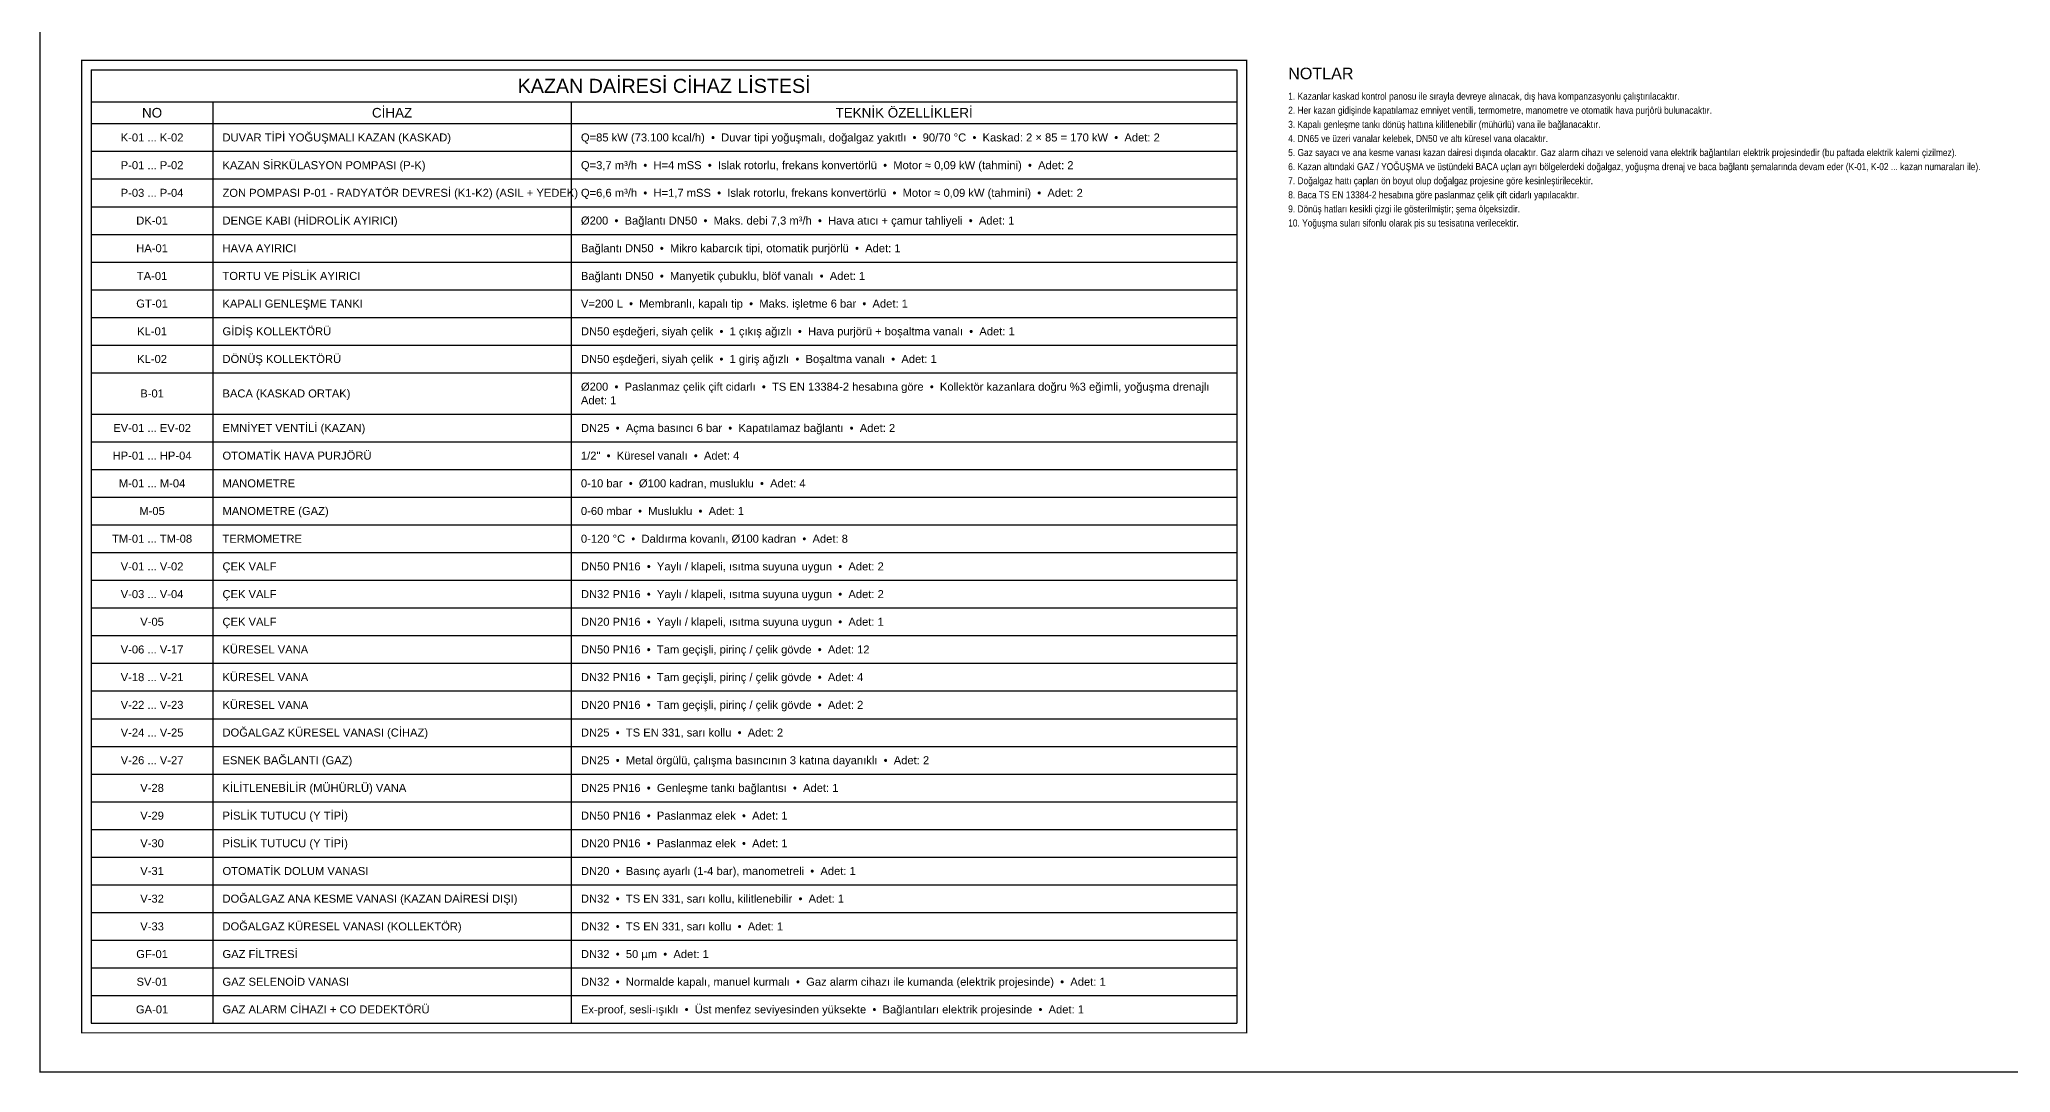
# Model space of a CAD drawing. Header units: centimetres. Extents: x -61 to 14522, y -12981 to 1521.
# Drawn here: x 1939 to 5019, y -6084 to -4470 of the extents above; entities that cross this region are included whole.
import ezdxf
from ezdxf.enums import TextEntityAlignment as Align

# ---------------------------------------------------------------- set-up
doc = ezdxf.new("R2010")
doc.units = ezdxf.units.CM
for name, color, linetype in [('ROTAS-HESAP-BASLIK', 2, 'Continuous'), ('ROTAS-HESAP-CERCEVE', 4, 'Continuous'), ('ROTAS-HESAP-CIZGI', 1, 'Continuous'), ('ROTAS-HESAP-YAZI', 7, 'Continuous'), ('ROTAS-ISITMA-BASLIK', 5, 'Continuous'), ('ROTAS-ISITMA-YAZI', 7, 'Continuous'), ('ROTAS-PAFTA', 7, 'Continuous')]:
    doc.layers.add(name, color=color, linetype=linetype)
doc.styles.add('ROTAS', font='arial.ttf')

msp = doc.modelspace()

# ---------------------------------------------------------------- linework, layer by layer
at = {"layer": 'ROTAS-HESAP-CERCEVE', "const_width": 2}
msp.add_lwpolyline([(2005, -6022.2), (3825, -6022.2), (3825, -4503), (2005, -4503)], close=True, dxfattribs=at)
at = {"layer": 'ROTAS-HESAP-CIZGI'}
for p, q in [((2020, -4518), (3810, -4518)), ((2020, -4518), (2020, -6007.2)), ((3810, -4518), (3810, -6007.2)), ((2020, -4568), (3810, -4568)), ((2210, -4568), (2210, -6007.2)), ((2770, -4568), (2770, -6007.2)), ((2020, -4602), (3810, -4602)), ((2020, -4645.2), (3810, -4645.2)), ((2020, -4688.5), (3810, -4688.5)), ((2020, -4731.8), (3810, -4731.8)), ((2020, -4775), (3810, -4775)), ((2020, -4818.2), (3810, -4818.2)), ((2020, -4861.5), (3810, -4861.5)), ((2020, -4904.8), (3810, -4904.8)), ((2020, -4948), (3810, -4948)), ((2020, -4991.2), (3810, -4991.2)), ((2020, -5055.8), (3810, -5055.8)), ((2020, -5099), (3810, -5099)), ((2020, -5142.2), (3810, -5142.2)), ((2020, -5185.5), (3810, -5185.5)), ((2020, -5228.8), (3810, -5228.8)), ((2020, -5272), (3810, -5272)), ((2020, -5315.2), (3810, -5315.2)), ((2020, -5358.5), (3810, -5358.5)), ((2020, -5401.8), (3810, -5401.8)), ((2020, -5445), (3810, -5445)), ((2020, -5488.2), (3810, -5488.2)), ((2020, -5531.5), (3810, -5531.5)), ((2020, -5574.8), (3810, -5574.8)), ((2020, -5618), (3810, -5618)), ((2020, -5661.2), (3810, -5661.2)), ((2020, -5704.5), (3810, -5704.5)), ((2020, -5747.8), (3810, -5747.8)), ((2020, -5791), (3810, -5791)), ((2020, -5834.2), (3810, -5834.2)), ((2020, -5877.5), (3810, -5877.5)), ((2020, -5920.8), (3810, -5920.8)), ((2020, -5964), (3810, -5964)), ((2020, -6007.2), (3810, -6007.2))]:
    msp.add_line(p, q, dxfattribs=at)
at = {"layer": 'ROTAS-PAFTA', "const_width": 2}
msp.add_lwpolyline([(1940, -6083.2), (9201, -6083.2), (9201, -371), (1940, -371)], close=True, dxfattribs=at)

# ---------------------------------------------------------------- texts
at = {"layer": 'ROTAS-HESAP-BASLIK', "style": 'ROTAS'}
for s, height, p in [('KAZAN DAİRESİ CİHAZ LİSTESİ', 22, (2915, -4543)), ('NO', 15, (2115, -4585)), ('CİHAZ', 15, (2490, -4585)), ('TEKNİK ÖZELLİKLERİ', 15, (3290, -4585))]:
    msp.add_text(s, height=height, dxfattribs=at).set_placement(p, align=Align.MIDDLE_CENTER)
at = {"layer": 'ROTAS-HESAP-YAZI', "style": 'ROTAS'}
for s, p in [('K-01 ... K-02', (2115, -4623.6)), ('P-01 ... P-02', (2115, -4666.9)), ('P-03 ... P-04', (2115, -4710.1)), ('DK-01', (2115, -4753.4)), ('HA-01', (2115, -4796.6)), ('TA-01', (2115, -4839.9)), ('GT-01', (2115, -4883.1)), ('KL-01', (2115, -4926.4)), ('KL-02', (2115, -4969.6)), ('B-01', (2115, -5023.5)), ('EV-01 ... EV-02', (2115, -5077.4)), ('HP-01 ... HP-04', (2115, -5120.6)), ('M-01 ... M-04', (2115, -5163.9)), ('M-05', (2115, -5207.1)), ('TM-01 ... TM-08', (2115, -5250.4)), ('V-01 ... V-02', (2115, -5293.6)), ('V-03 ... V-04', (2115, -5336.9)), ('V-05', (2115, -5380.1)), ('V-06 ... V-17', (2115, -5423.4)), ('V-18 ... V-21', (2115, -5466.6)), ('V-22 ... V-23', (2115, -5509.9)), ('V-24 ... V-25', (2115, -5553.1)), ('V-26 ... V-27', (2115, -5596.4)), ('V-28', (2115, -5639.6)), ('V-29', (2115, -5682.9)), ('V-30', (2115, -5726.1)), ('V-31', (2115, -5769.4)), ('V-32', (2115, -5812.6)), ('V-33', (2115, -5855.9)), ('GF-01', (2115, -5899.1)), ('SV-01', (2115, -5942.4)), ('GA-01', (2115, -5985.6))]:
    msp.add_text(s, height=12.5, dxfattribs=at).set_placement(p, align=Align.MIDDLE_CENTER)
for s, p in [('DUVAR TİPİ YOĞUŞMALI KAZAN (KASKAD)', (2225, -4623.6)), ('Q=85 kW (73.100 kcal/h)  •  Duvar tipi yoğuşmalı, doğalgaz yakıtlı  •  90/70 °C  •  Kaskad: 2 × 85 = 170 kW  •  Adet: 2', (2785, -4623.6)), ('KAZAN SİRKÜLASYON POMPASI (P-K)', (2225, -4666.9)), ('Q=3,7 m³/h  •  H=4 mSS  •  Islak rotorlu, frekans konvertörlü  •  Motor ≈ 0,09 kW (tahmini)  •  Adet: 2', (2785, -4666.9)), ('ZON POMPASI P-01 - RADYATÖR DEVRESİ (K1-K2) (ASIL + YEDEK)', (2225, -4710.1)), ('Q=6,6 m³/h  •  H=1,7 mSS  •  Islak rotorlu, frekans konvertörlü  •  Motor ≈ 0,09 kW (tahmini)  •  Adet: 2', (2785, -4710.1)), ('DENGE KABI (HİDROLİK AYIRICI)', (2225, -4753.4)), ('Ø200  •  Bağlantı DN50  •  Maks. debi 7,3 m³/h  •  Hava atıcı + çamur tahliyeli  •  Adet: 1', (2785, -4753.4)), ('HAVA AYIRICI', (2225, -4796.6)), ('Bağlantı DN50  •  Mikro kabarcık tipi, otomatik purjörlü  •  Adet: 1', (2785, -4796.6)), ('TORTU VE PİSLİK AYIRICI', (2225, -4839.9)), ('Bağlantı DN50  •  Manyetik çubuklu, blöf vanalı  •  Adet: 1', (2785, -4839.9)), ('KAPALI GENLEŞME TANKI', (2225, -4883.1)), ('V=200 L  •  Membranlı, kapalı tip  •  Maks. işletme 6 bar  •  Adet: 1', (2785, -4883.1)), ('GİDİŞ KOLLEKTÖRÜ', (2225, -4926.4)), ('DN50 eşdeğeri, siyah çelik  •  1 çıkış ağızlı  •  Hava purjörü + boşaltma vanalı  •  Adet: 1', (2785, -4926.4)), ('DÖNÜŞ KOLLEKTÖRÜ', (2225, -4969.6)), ('DN50 eşdeğeri, siyah çelik  •  1 giriş ağızlı  •  Boşaltma vanalı  •  Adet: 1', (2785, -4969.6)), ('BACA (KASKAD ORTAK)', (2225, -5023.5)), ('Ø200  •  Paslanmaz çelik çift cidarlı  •  TS EN 13384-2 hesabına göre  •  Kollektör kazanlara doğru %3 eğimli, yoğuşma drenajlı', (2785, -5012.9)), ('Adet: 1', (2785, -5034.1)), ('EMNİYET VENTİLİ (KAZAN)', (2225, -5077.4)), ('DN25  •  Açma basıncı 6 bar  •  Kapatılamaz bağlantı  •  Adet: 2', (2785, -5077.4)), ('OTOMATİK HAVA PURJÖRÜ', (2225, -5120.6)), ('1/2"  •  Küresel vanalı  •  Adet: 4', (2785, -5120.6)), ('MANOMETRE', (2225, -5163.9)), ('0-10 bar  •  Ø100 kadran, musluklu  •  Adet: 4', (2785, -5163.9)), ('MANOMETRE (GAZ)', (2225, -5207.1)), ('0-60 mbar  •  Musluklu  •  Adet: 1', (2785, -5207.1)), ('TERMOMETRE', (2225, -5250.4)), ('0-120 °C  •  Daldırma kovanlı, Ø100 kadran  •  Adet: 8', (2785, -5250.4)), ('ÇEK VALF', (2225, -5293.6)), ('DN50 PN16  •  Yaylı / klapeli, ısıtma suyuna uygun  •  Adet: 2', (2785, -5293.6)), ('ÇEK VALF', (2225, -5336.9)), ('DN32 PN16  •  Yaylı / klapeli, ısıtma suyuna uygun  •  Adet: 2', (2785, -5336.9)), ('ÇEK VALF', (2225, -5380.1)), ('DN20 PN16  •  Yaylı / klapeli, ısıtma suyuna uygun  •  Adet: 1', (2785, -5380.1)), ('KÜRESEL VANA', (2225, -5423.4)), ('DN50 PN16  •  Tam geçişli, pirinç / çelik gövde  •  Adet: 12', (2785, -5423.4)), ('KÜRESEL VANA', (2225, -5466.6)), ('DN32 PN16  •  Tam geçişli, pirinç / çelik gövde  •  Adet: 4', (2785, -5466.6)), ('KÜRESEL VANA', (2225, -5509.9)), ('DN20 PN16  •  Tam geçişli, pirinç / çelik gövde  •  Adet: 2', (2785, -5509.9)), ('DOĞALGAZ KÜRESEL VANASI (CİHAZ)', (2225, -5553.1)), ('DN25  •  TS EN 331, sarı kollu  •  Adet: 2', (2785, -5553.1)), ('ESNEK BAĞLANTI (GAZ)', (2225, -5596.4)), ('DN25  •  Metal örgülü, çalışma basıncının 3 katına dayanıklı  •  Adet: 2', (2785, -5596.4)), ('KİLİTLENEBİLİR (MÜHÜRLÜ) VANA', (2225, -5639.6)), ('DN25 PN16  •  Genleşme tankı bağlantısı  •  Adet: 1', (2785, -5639.6)), ('PİSLİK TUTUCU (Y TİPİ)', (2225, -5682.9)), ('DN50 PN16  •  Paslanmaz elek  •  Adet: 1', (2785, -5682.9)), ('PİSLİK TUTUCU (Y TİPİ)', (2225, -5726.1)), ('DN20 PN16  •  Paslanmaz elek  •  Adet: 1', (2785, -5726.1)), ('OTOMATİK DOLUM VANASI', (2225, -5769.4)), ('DN20  •  Basınç ayarlı (1-4 bar), manometreli  •  Adet: 1', (2785, -5769.4)), ('DOĞALGAZ ANA KESME VANASI (KAZAN DAİRESİ DIŞI)', (2225, -5812.6)), ('DN32  •  TS EN 331, sarı kollu, kilitlenebilir  •  Adet: 1', (2785, -5812.6)), ('DOĞALGAZ KÜRESEL VANASI (KOLLEKTÖR)', (2225, -5855.9)), ('DN32  •  TS EN 331, sarı kollu  •  Adet: 1', (2785, -5855.9)), ('GAZ FİLTRESİ', (2225, -5899.1)), ('DN32  •  50 µm  •  Adet: 1', (2785, -5899.1)), ('GAZ SELENOİD VANASI', (2225, -5942.4)), ('DN32  •  Normalde kapalı, manuel kurmalı  •  Gaz alarm cihazı ile kumanda (elektrik projesinde)  •  Adet: 1', (2785, -5942.4)), ('GAZ ALARM CİHAZI + CO DEDEKTÖRÜ', (2225, -5985.6)), ('Ex-proof, sesli-ışıklı  •  Üst menfez seviyesinden yüksekte  •  Bağlantıları elektrik projesinde  •  Adet: 1', (2785, -5985.6))]:
    msp.add_text(s, height=12.5, dxfattribs=at).set_placement(p, align=Align.MIDDLE_LEFT)
at = {"layer": 'ROTAS-ISITMA-BASLIK', "style": 'ROTAS'}
msp.add_text('NOTLAR', height=18, dxfattribs=at).set_placement((3890, -4538), align=Align.BOTTOM_LEFT)
at = {"layer": 'ROTAS-ISITMA-YAZI', "style": 'ROTAS', "width": 0.85}
for s, p in [('1. Kazanlar kaskad kontrol panosu ile sırayla devreye alınacak, dış hava kompanzasyonlu çalıştırılacaktır.', (3890, -4568)), ('2. Her kazan gidişinde kapatılamaz emniyet ventili, termometre, manometre ve otomatik hava purjörü bulunacaktır.', (3890, -4590)), ('4. DN65 ve üzeri vanalar kelebek, DN50 ve altı küresel vana olacaktır.', (3890, -4634)), ('3. Kapalı genleşme tankı dönüş hattına kilitlenebilir (mühürlü) vana ile bağlanacaktır.', (3890, -4612)), ('5. Gaz sayacı ve ana kesme vanası kazan dairesi dışında olacaktır. Gaz alarm cihazı ve selenoid vana elektrik bağlantıları elektrik projesindedir (bu paftada elektrik kalemi çizilmez).', (3890, -4656)), ('6. Kazan altındaki GAZ / YOĞUŞMA ve üstündeki BACA uçları ayrı bölgelerdeki doğalgaz, yoğuşma drenaj ve baca bağlantı şemalarında devam eder (K-01, K-02 ... kazan numaraları ile).', (3890, -4678)), ('8. Baca TS EN 13384-2 hesabına göre paslanmaz çelik çift cidarlı yapılacaktır.', (3890, -4722)), ('7. Doğalgaz hattı çapları ön boyut olup doğalgaz projesine göre kesinleştirilecektir.', (3890, -4700)), ('9. Dönüş hatları kesikli çizgi ile gösterilmiştir; şema ölçeksizdir.', (3890, -4744)), ('10. Yoğuşma suları sifonlu olarak pis su tesisatına verilecektir.', (3890, -4766))]:
    msp.add_text(s, height=11, dxfattribs=at).set_placement(p, align=Align.BOTTOM_LEFT)

doc.saveas('drawing.dxf')
